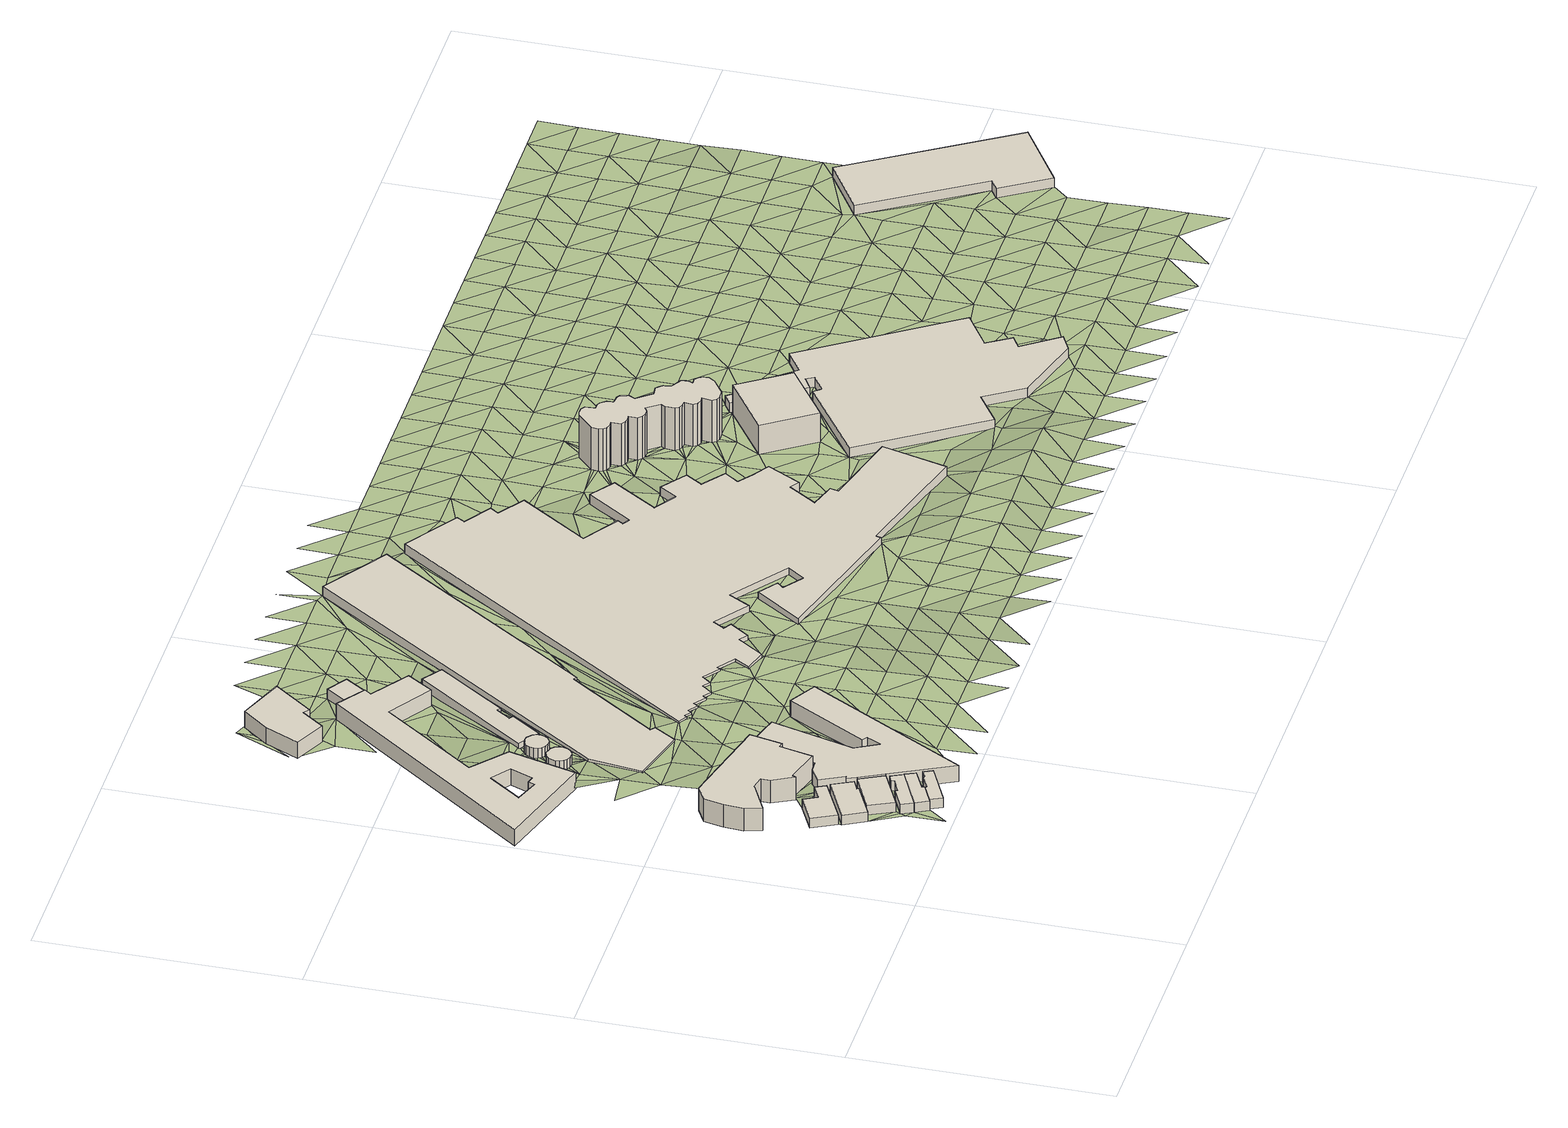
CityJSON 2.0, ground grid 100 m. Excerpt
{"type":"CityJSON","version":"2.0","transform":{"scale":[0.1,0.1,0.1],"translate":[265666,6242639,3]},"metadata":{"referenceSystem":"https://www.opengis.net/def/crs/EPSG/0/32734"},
"CityObjects":{
"building1":{"type":"Building","attributes":{"address":"262 Lower Main Road Salt River Cape Town","building":"retail","building:levels":1,"building_height":4.1,"plus_code":"4FRW3F98+V4M","ground_height":9.55,"roof_height":13.65},"geometry":[{"type":"Solid","lod":"1","boundaries":[[[[0,1,2,3]],[[1,4,5,2]],[[4,6,7,5]],[[6,8,9,7]],[[8,10,11,9]],[[10,0,3,11]],[[3,2,5,7,9,11]],[[10,8,6,4,1,0]]]]}]},
"building2":{"type":"Building","attributes":{"address":"260 Lower Main Road Salt River Cape Town","building":"retail","building:levels":1,"building_height":4.1,"plus_code":"4FRW3F98+V4H","ground_height":9.74,"roof_height":13.84},"geometry":[{"type":"Solid","lod":"1","boundaries":[[[[12,13,14,15]],[[13,16,17,14]],[[16,18,19,17]],[[18,20,21,19]],[[20,22,23,21]],[[22,12,15,23]],[[15,14,17,19,21,23]],[[22,20,18,16,13,12]]]]}]},
"building3":{"type":"Building","attributes":{"address":"258 Lower Main Road Salt River Cape Town","building":"retail","building:levels":1,"building_height":4.1,"plus_code":"4FRW3F98+R5P","ground_height":9.83,"roof_height":13.93},"geometry":[{"type":"Solid","lod":"1","boundaries":[[[[24,25,26,27]],[[25,28,29,26]],[[28,30,31,29]],[[30,24,27,31]],[[27,26,29,31]],[[30,28,25,24]]]]}]},
"building4":{"type":"Building","attributes":{"address":"Lower Main Road Salt River Cape Town","building":"retail","building:levels":1,"building_height":4.1,"plus_code":"4FRW3F98+R54","ground_height":9.94,"roof_height":14.04},"geometry":[{"type":"Solid","lod":"1","boundaries":[[[[32,33,34,35]],[[33,36,37,34]],[[36,38,39,37]],[[38,40,41,39]],[[40,42,43,41]],[[42,44,45,43]],[[44,46,47,45]],[[46,32,35,47]],[[35,34,37,39,41,43,45,47]],[[46,44,42,40,38,36,33,32]]]]}]},
"building5":{"type":"Building","attributes":{"address":"Lower Main Road Salt River Cape Town","building":"retail","building:levels":1,"building_height":4.1,"plus_code":"4FRW3F98+Q5X","ground_height":10.04,"roof_height":14.14},"geometry":[{"type":"Solid","lod":"1","boundaries":[[[[48,49,50,51]],[[49,52,53,50]],[[52,54,55,53]],[[54,56,57,55]],[[56,58,59,57]],[[58,60,61,59]],[[60,48,51,61]],[[51,50,53,55,57,59,61]],[[60,58,56,54,52,49,48]]]]}]},
"building6":{"type":"Building","attributes":{"address":"Lower Main Road Salt River Cape Town","building":"retail","building:levels":1,"building_height":4.1,"plus_code":"4FRW3F98+Q6C","ground_height":10.04,"roof_height":14.14},"geometry":[{"type":"Solid","lod":"1","boundaries":[[[[62,63,64,65]],[[63,66,67,64]],[[66,68,69,67]],[[68,70,71,69]],[[70,72,73,71]],[[72,56,57,73]],[[56,54,55,57]],[[54,62,65,55]],[[65,64,67,69,71,73,57,55]],[[54,56,72,70,68,66,63,62]]]]}]},
"building7":{"type":"Building","attributes":{"address":"Malta House 3 Malta Road 7925 Salt River","building":"commercial","building:levels":3,"building_height":9.7,"plus_code":"4FRW3FC8+252","ground_height":8.5,"roof_height":18.2},"geometry":[{"type":"Solid","lod":"1","boundaries":[[[[74,75,76,77]],[[75,78,79,76]],[[78,80,81,79]],[[80,82,83,81]],[[82,84,85,83]],[[84,86,87,85]],[[86,88,89,87]],[[88,90,91,89]],[[90,92,93,91]],[[92,94,95,93]],[[94,96,97,95]],[[96,98,99,97]],[[98,100,101,99]],[[100,74,77,101]],[[77,76,79,81,83,85,87,89,91,93,95,97,99,101]],[[100,98,96,94,92,90,88,86,84,82,80,78,75,74]]]]}]},
"building8":{"type":"Building","attributes":{"address":"4 Malta Road Salt River Cape Town","building":"industrial","building:levels":2,"building_height":6.9,"plus_code":"4FRW3F98+V6Q","ground_height":7.58,"roof_height":14.48},"geometry":[{"type":"Solid","lod":"1","boundaries":[[[[102,103,104,105]],[[103,106,107,104]],[[106,108,109,107]],[[108,110,111,109]],[[110,112,113,111]],[[112,114,115,113]],[[114,116,117,115]],[[116,118,119,117]],[[118,120,121,119]],[[120,122,123,121]],[[122,124,125,123]],[[124,126,127,125]],[[126,128,129,127]],[[128,130,131,129]],[[130,132,133,131]],[[132,134,135,133]],[[134,102,105,135]],[[105,104,107,109,111,113,115,117,119,121,123,125,127,129,131,133,135]],[[134,132,130,128,126,124,122,120,118,116,114,112,110,108,106,103,102]]]]}]},
"building9":{"type":"Building","attributes":{"building":"storage_tank","building:levels":1,"building_height":4.1,"plus_code":"4FRW3FC8+754","ground_height":7.03,"roof_height":11.13},"geometry":[{"type":"Solid","lod":"1","boundaries":[[[[136,137,138,139]],[[137,140,141,138]],[[140,142,143,141]],[[142,144,145,143]],[[144,146,147,145]],[[146,148,149,147]],[[148,150,151,149]],[[150,152,153,151]],[[152,154,155,153]],[[154,156,157,155]],[[156,158,159,157]],[[158,160,161,159]],[[160,162,163,161]],[[162,164,165,163]],[[164,166,167,165]],[[166,136,139,167]],[[139,138,141,143,145,147,149,151,153,155,157,159,161,163,165,167]],[[166,164,162,160,158,156,154,152,150,148,146,144,142,140,137,136]]]]}]},
"building10":{"type":"Building","attributes":{"address":"6 Spencer Road Salt River Cape Town","building":"commercial","building:levels":2,"building_height":6.9,"plus_code":"4FRW3FC8+C47","ground_height":4.12,"roof_height":11.02},"geometry":[{"type":"Solid","lod":"1","boundaries":[[[[168,169,170,171]],[[169,172,173,170]],[[172,174,175,173]],[[174,176,177,175]],[[176,178,179,177]],[[178,180,181,179]],[[180,182,183,181]],[[182,184,185,183]],[[184,186,187,185]],[[186,168,171,187]],[[188,189,190,191]],[[189,192,193,190]],[[192,194,195,193]],[[194,196,197,195]],[[196,198,199,197]],[[198,188,191,199]],[[171,170,173,175,177,179,181,183,185,187],[191,190,193,195,197,199]],[[186,184,182,180,178,176,174,172,169,168],[198,196,194,192,189,188]]]]}]},
"building11":{"type":"Building","attributes":{"building":"storage_tank","building:levels":1,"building_height":4.1,"plus_code":"4FRW3FC8+76R","ground_height":6.61,"roof_height":10.71},"geometry":[{"type":"Solid","lod":"1","boundaries":[[[[200,201,202,203]],[[201,204,205,202]],[[204,206,207,205]],[[206,208,209,207]],[[208,210,211,209]],[[210,212,213,211]],[[212,214,215,213]],[[214,216,217,215]],[[216,218,219,217]],[[218,220,221,219]],[[220,222,223,221]],[[222,224,225,223]],[[224,226,227,225]],[[226,228,229,227]],[[228,230,231,229]],[[230,232,233,231]],[[232,200,203,233]],[[203,202,205,207,209,211,213,215,217,219,221,223,225,227,229,231,233]],[[232,230,228,226,224,222,220,218,216,214,212,210,208,206,204,201,200]]]]}]},
"building12":{"type":"Building","attributes":{"address":"19 Spencer Road Salt River Cape Town","building":"industrial","building:levels":2,"building_height":6.9,"plus_code":"4FRW3FC8+J5H","ground_height":3.8,"roof_height":10.7},"geometry":[{"type":"Solid","lod":"1","boundaries":[[[[234,235,236,237]],[[235,238,239,236]],[[238,240,241,239]],[[240,242,243,241]],[[242,244,245,243]],[[244,246,247,245]],[[246,234,237,247]],[[237,236,239,241,243,245,247]],[[246,244,242,240,238,235,234]]]]}]},
"building13":{"type":"Building","attributes":{"building":"industrial","building:levels":1,"building_height":4.1,"plus_code":"4FRW3FC8+C83","ground_height":4.12,"roof_height":8.22},"geometry":[{"type":"Solid","lod":"1","boundaries":[[[[248,249,250,251]],[[249,252,253,250]],[[252,254,255,253]],[[254,256,257,255]],[[256,258,259,257]],[[258,260,261,259]],[[260,262,263,261]],[[262,248,251,263]],[[251,250,253,255,257,259,261,263]],[[262,260,258,256,254,252,249,248]]]]}]},
"building14":{"type":"Building","attributes":{"address":"12 Spencer Road Salt River Cape Town","building":"commercial","building:levels":1,"building_height":4.1,"plus_code":"4FRW3FC8+H79","ground_height":3.91,"roof_height":8.01},"geometry":[{"type":"Solid","lod":"1","boundaries":[[[[264,265,266,267]],[[265,268,269,266]],[[268,270,271,269]],[[270,264,267,271]],[[267,266,269,271]],[[270,268,265,264]]]]}]},
"building15":{"type":"Building","attributes":{"building":"industrial","building:levels":1,"building_height":4.1,"plus_code":"4FRW3FC8+CFM","ground_height":3.47,"roof_height":7.57},"geometry":[{"type":"Solid","lod":"1","boundaries":[[[[272,273,274,275]],[[273,276,277,274]],[[276,278,279,277]],[[278,280,281,279]],[[280,282,283,281]],[[282,284,285,283]],[[284,286,287,285]],[[286,288,289,287]],[[288,272,275,289]],[[275,274,277,279,281,283,285,287,289]],[[288,286,284,282,280,278,276,273,272]]]]}]},
"building16":{"type":"Building","attributes":{"building":"industrial","building:levels":1,"building_height":4.1,"plus_code":"4FRW3FC8+6PR","ground_height":3.61,"roof_height":7.71},"geometry":[{"type":"Solid","lod":"1","boundaries":[[[[290,291,292,293]],[[291,294,295,292]],[[294,296,297,295]],[[296,298,299,297]],[[298,300,301,299]],[[300,302,303,301]],[[302,304,305,303]],[[304,306,307,305]],[[306,308,309,307]],[[308,310,311,309]],[[310,312,313,311]],[[312,314,315,313]],[[314,316,317,315]],[[316,318,319,317]],[[318,320,321,319]],[[320,322,323,321]],[[322,324,325,323]],[[324,326,327,325]],[[326,328,329,327]],[[328,330,331,329]],[[330,332,333,331]],[[332,334,335,333]],[[334,336,337,335]],[[336,338,339,337]],[[338,340,341,339]],[[340,342,343,341]],[[342,344,345,343]],[[344,346,347,345]],[[346,348,349,347]],[[348,350,351,349]],[[350,352,353,351]],[[352,354,355,353]],[[354,356,357,355]],[[356,358,359,357]],[[358,360,361,359]],[[360,362,363,361]],[[362,364,365,363]],[[364,366,367,365]],[[366,368,369,367]],[[368,370,371,369]],[[370,372,373,371]],[[372,374,375,373]],[[374,376,377,375]],[[376,378,379,377]],[[378,380,381,379]],[[380,382,383,381]],[[382,384,385,383]],[[384,386,387,385]],[[386,388,389,387]],[[388,390,391,389]],[[390,392,393,391]],[[392,394,395,393]],[[394,396,397,395]],[[396,398,399,397]],[[398,400,401,399]],[[400,402,403,401]],[[402,404,405,403]],[[404,406,407,405]],[[406,408,409,407]],[[408,410,411,409]],[[410,290,293,411]],[[293,292,295,297,299,301,303,305,307,309,311,313,315,317,319,321,323,325,327,329,331,333,335,337,339,341,343,345,347,349,351,353,355,357,359,361,363,365,367,369,371,373,375,377,379,381,383,385,387,389,391,393,395,397,399,401,403,405,407,409,411]],[[410,408,406,404,402,400,398,396,394,392,390,388,386,384,382,380,378,376,374,372,370,368,366,364,362,360,358,356,354,352,350,348,346,344,342,340,338,336,334,332,330,328,326,324,322,320,318,316,314,312,310,308,306,304,302,300,298,296,294,291,290]]]]}]},
"building17":{"type":"Building","attributes":{"building":"silo","building:levels":6,"building_height":18.1,"plus_code":"4FRW3FC9+846","ground_height":3.61,"roof_height":21.71},"geometry":[{"type":"Solid","lod":"1","boundaries":[[[[412,413,414,415]],[[413,416,417,414]],[[416,418,419,417]],[[418,420,421,419]],[[420,422,423,421]],[[422,424,425,423]],[[424,426,427,425]],[[426,428,429,427]],[[428,430,431,429]],[[430,432,433,431]],[[432,434,435,433]],[[434,436,437,435]],[[436,438,439,437]],[[438,440,441,439]],[[440,442,443,441]],[[442,444,445,443]],[[444,446,447,445]],[[446,448,449,447]],[[448,450,451,449]],[[450,452,453,451]],[[452,454,455,453]],[[454,456,457,455]],[[456,458,459,457]],[[458,460,461,459]],[[460,462,463,461]],[[462,464,465,463]],[[464,466,467,465]],[[466,468,469,467]],[[468,470,471,469]],[[470,472,473,471]],[[472,474,475,473]],[[474,476,477,475]],[[476,478,479,477]],[[478,480,481,479]],[[480,482,483,481]],[[482,484,485,483]],[[484,486,487,485]],[[486,488,489,487]],[[488,490,491,489]],[[490,492,493,491]],[[492,494,495,493]],[[494,496,497,495]],[[496,498,499,497]],[[498,500,501,499]],[[500,502,503,501]],[[502,504,505,503]],[[504,506,507,505]],[[506,508,509,507]],[[508,510,511,509]],[[510,512,513,511]],[[512,514,515,513]],[[514,516,517,515]],[[516,518,519,517]],[[518,520,521,519]],[[520,522,523,521]],[[522,412,415,523]],[[415,414,417,419,421,423,425,427,429,431,433,435,437,439,441,443,445,447,449,451,453,455,457,459,461,463,465,467,469,471,473,475,477,479,481,483,485,487,489,491,493,495,497,499,501,503,505,507,509,511,513,515,517,519,521,523]],[[522,520,518,516,514,512,510,508,506,504,502,500,498,496,494,492,490,488,486,484,482,480,478,476,474,472,470,468,466,464,462,460,458,456,454,452,450,448,446,444,442,440,438,436,434,432,430,428,426,424,422,420,418,416,413,412]]]]}]},
"building18":{"type":"Building","attributes":{"building":"industrial","building:levels":4,"building_height":12.5,"plus_code":"4FRW3FC9+558","ground_height":3.62,"roof_height":16.12},"geometry":[{"type":"Solid","lod":"1","boundaries":[[[[524,525,526,527]],[[525,528,529,526]],[[528,530,531,529]],[[530,524,527,531]],[[527,526,529,531]],[[530,528,525,524]]]]}]},
"building19":{"type":"Building","attributes":{"building":"industrial","building:levels":1,"building_height":4.1,"plus_code":"4FRW3FC9+287","ground_height":3.67,"roof_height":7.77},"geometry":[{"type":"Solid","lod":"1","boundaries":[[[[532,533,534,535]],[[533,536,537,534]],[[536,538,539,537]],[[538,540,541,539]],[[540,542,543,541]],[[542,544,545,543]],[[544,546,547,545]],[[546,548,549,547]],[[548,550,551,549]],[[550,552,553,551]],[[552,554,555,553]],[[554,556,557,555]],[[556,558,559,557]],[[558,560,561,559]],[[560,562,563,561]],[[562,564,565,563]],[[564,566,567,565]],[[566,568,569,567]],[[568,570,571,569]],[[570,572,573,571]],[[572,532,535,573]],[[535,534,537,539,541,543,545,547,549,551,553,555,557,559,561,563,565,567,569,571,573]],[[572,570,568,566,564,562,560,558,556,554,552,550,548,546,544,542,540,538,536,533,532]]]]}]},
"building20":{"type":"Building","attributes":{"building":"industrial","building:levels":1,"building_height":4.1,"plus_code":"4FRW3FC9+3WR","ground_height":3.69,"roof_height":7.79},"geometry":[{"type":"Solid","lod":"1","boundaries":[[[[574,575,576,577]],[[575,578,579,576]],[[578,580,581,579]],[[580,582,583,581]],[[582,584,585,583]],[[584,574,577,585]],[[577,576,579,581,583,585]],[[584,582,580,578,575,574]]]]}]},
"terrain1":{"type":"TINRelief","geometry":[{"type":"CompositeSurface","lod":"1","boundaries":[[[586,49,587]],[[588,587,589]],[[590,49,586]],[[588,591,28]],[[591,588,589]],[[28,592,588]],[[49,589,587]],[[22,593,12]],[[594,588,592]],[[591,589,595]],[[592,28,596]],[[597,593,22]],[[598,599,600]],[[595,601,591]],[[600,599,602]],[[592,596,594]],[[603,595,604]],[[605,594,606]],[[607,608,609]],[[609,610,607]],[[595,603,38]],[[611,602,599]],[[611,612,602]],[[599,597,611]],[[38,601,595]],[[611,597,22]],[[596,606,594]],[[22,606,613]],[[607,614,608]],[[22,615,611]],[[22,613,615]],[[613,606,596]],[[38,36,601]],[[612,611,616]],[[607,617,618]],[[36,619,601]],[[614,607,618]],[[619,618,601]],[[614,618,619]],[[620,612,616]],[[621,601,618]],[[621,618,622]],[[621,622,623]],[[74,624,625]],[[626,627,628]],[[629,620,616]],[[624,630,627]],[[631,628,632]],[[620,629,633]],[[628,627,634]],[[628,635,632]],[[633,636,620]],[[74,630,624]],[[627,637,634]],[[637,627,630]],[[635,638,632]],[[639,640,632]],[[639,632,638]],[[640,641,632]],[[642,635,628]],[[642,628,634]],[[638,635,643]],[[644,643,635]],[[641,645,632]],[[640,646,641]],[[644,635,642]],[[647,648,649]],[[646,650,641]],[[651,652,645]],[[641,650,653]],[[649,648,654]],[[652,651,655]],[[644,642,656]],[[657,630,74]],[[642,658,656]],[[659,641,653]],[[637,630,660]],[[661,645,641]],[[637,662,634]],[[658,642,663]],[[661,641,659]],[[664,665,621]],[[642,666,663]],[[667,647,649]],[[154,668,653]],[[653,668,659]],[[664,669,670]],[[645,661,671]],[[630,657,660]],[[668,154,672]],[[671,673,645]],[[674,154,152]],[[675,666,642]],[[672,154,674]],[[212,645,673]],[[152,150,676]],[[645,677,651]],[[148,666,675]],[[657,74,678]],[[152,676,674]],[[675,150,148]],[[651,677,655]],[[678,647,667]],[[679,645,212]],[[637,660,662]],[[150,675,676]],[[652,655,680]],[[676,675,681]],[[677,645,679]],[[675,642,682]],[[210,679,212]],[[683,681,675]],[[679,210,208]],[[664,670,684]],[[208,685,679]],[[655,677,686]],[[124,667,649]],[[683,675,682]],[[665,687,621]],[[688,683,682]],[[689,657,678]],[[685,682,679]],[[665,664,684]],[[682,690,688]],[[667,691,678]],[[690,682,692]],[[685,692,682]],[[693,660,657]],[[686,694,655]],[[642,695,682]],[[660,292,662]],[[696,697,698]],[[689,678,691]],[[699,670,700]],[[657,689,693]],[[691,667,124]],[[655,694,680]],[[662,292,701]],[[702,703,704]],[[660,693,292]],[[705,696,706]],[[707,684,670]],[[701,708,709]],[[686,677,710]],[[697,696,705]],[[701,292,708]],[[691,124,711]],[[682,695,712]],[[702,704,713]],[[689,691,714]],[[693,295,292]],[[670,699,707]],[[715,713,704]],[[710,694,686]],[[684,716,665]],[[679,249,677]],[[689,717,693]],[[295,693,299]],[[299,297,295]],[[718,697,719]],[[714,691,711]],[[702,713,715]],[[697,705,719]],[[717,299,693]],[[684,707,716]],[[694,710,680]],[[720,712,721]],[[717,689,714]],[[712,695,721]],[[711,124,687]],[[301,299,717]],[[720,721,722]],[[677,723,710]],[[665,724,687]],[[725,709,708]],[[724,665,716]],[[726,719,705]],[[717,727,728]],[[714,727,717]],[[680,710,723]],[[707,699,729]],[[249,723,677]],[[699,730,731]],[[687,732,711]],[[726,242,719]],[[733,727,714]],[[714,711,734]],[[707,729,716]],[[735,736,705]],[[699,731,729]],[[726,705,270]],[[733,737,727]],[[687,724,732]],[[721,695,738]],[[705,736,270]],[[739,708,292]],[[734,711,732]],[[733,714,734]],[[736,735,740]],[[735,741,740]],[[242,726,742]],[[270,742,726]],[[724,716,743]],[[725,708,744]],[[745,733,746]],[[729,747,716]],[[180,740,741]],[[733,734,746]],[[732,724,743]],[[642,282,695]],[[743,716,747]],[[249,180,723]],[[242,742,748]],[[749,729,731]],[[270,750,742]],[[751,731,752]],[[753,746,754]],[[746,734,755]],[[708,739,744]],[[734,732,756]],[[740,180,757]],[[738,695,758]],[[725,744,759]],[[754,746,755]],[[748,760,242]],[[750,740,757]],[[761,180,249]],[[732,743,756]],[[731,751,749]],[[755,753,754]],[[762,755,734]],[[763,747,729]],[[761,757,180]],[[738,761,249]],[[742,764,748]],[[742,750,764]],[[765,762,734]],[[765,734,756]],[[729,749,763]],[[755,762,766]],[[767,755,766]],[[768,743,747]],[[759,744,739]],[[757,764,750]],[[760,748,769]],[[751,752,770]],[[738,758,761]],[[292,771,739]],[[743,768,756]],[[772,762,765]],[[764,769,748]],[[768,747,763]],[[757,761,773]],[[749,751,774]],[[775,765,756]],[[761,758,773]],[[757,776,764]],[[756,768,775]],[[751,770,774]],[[763,749,777]],[[765,778,772]],[[758,695,282]],[[757,773,776]],[[779,769,764]],[[780,772,781]],[[765,775,778]],[[749,774,777]],[[739,782,759]],[[768,763,783]],[[772,778,781]],[[784,769,779]],[[785,770,786]],[[764,776,779]],[[775,768,783]],[[783,763,777]],[[758,787,773]],[[788,774,770]],[[789,778,775]],[[781,778,790]],[[773,787,776]],[[783,791,775]],[[770,785,788]],[[789,775,791]],[[792,777,774]],[[793,794,790]],[[771,292,795]],[[776,787,779]],[[771,782,739]],[[796,790,778]],[[774,788,792]],[[778,789,796]],[[797,783,777]],[[796,793,790]],[[798,779,799]],[[783,797,791]],[[799,779,787]],[[797,777,792]],[[788,785,800]],[[758,282,787]],[[801,789,791]],[[759,782,802]],[[803,800,785]],[[796,789,804]],[[792,788,805]],[[791,797,801]],[[800,805,788]],[[782,771,806]],[[787,807,799]],[[797,792,808]],[[796,804,809]],[[805,808,792]],[[810,799,807]],[[797,811,801]],[[804,812,809]],[[282,807,787]],[[805,800,813]],[[808,811,797]],[[814,813,800]],[[789,801,815]],[[816,812,817]],[[818,808,805]],[[819,809,812]],[[806,771,820]],[[818,805,813]],[[802,782,806]],[[821,807,282]],[[816,819,812]],[[811,808,822]],[[808,818,823]],[[815,801,811]],[[808,823,822]],[[795,820,771]],[[818,813,824]],[[825,826,813]],[[827,828,282]],[[802,827,282]],[[823,818,824]],[[824,813,826]],[[811,822,815]],[[820,802,806]],[[829,822,823]],[[829,823,824]],[[827,802,830]],[[828,827,831]],[[830,831,827]],[[795,802,820]],[[832,822,829]],[[832,815,822]],[[833,824,826]],[[830,802,795]],[[834,835,826]],[[836,815,832]],[[824,833,829]],[[835,833,826]],[[830,837,831]],[[795,837,830]],[[832,829,838]],[[832,839,836]],[[829,833,838]],[[840,831,841]],[[837,841,831]],[[838,839,832]],[[795,842,837]],[[833,835,843]],[[844,845,835]],[[846,847,848]],[[849,848,850]],[[842,795,410]],[[838,833,843]],[[847,851,848]],[[843,835,845]],[[839,852,836]],[[850,853,849]],[[841,837,854]],[[848,851,850]],[[408,406,410]],[[402,849,853]],[[839,838,855]],[[837,842,854]],[[856,851,847]],[[843,855,838]],[[857,841,858]],[[402,406,404]],[[854,858,841]],[[851,856,850]],[[859,836,852]],[[842,410,860]],[[855,852,839]],[[410,406,860]],[[861,862,863]],[[864,843,845]],[[865,866,845]],[[867,406,402]],[[868,869,870]],[[842,860,854]],[[863,871,861]],[[870,869,872]],[[850,873,853]],[[843,864,855]],[[864,845,866]],[[860,406,867]],[[871,863,862]],[[850,856,873]],[[874,861,871]],[[858,854,875]],[[876,869,868]],[[402,853,877]],[[869,876,872]],[[878,879,868]],[[875,854,860]],[[852,855,859]],[[867,402,880]],[[873,856,874]],[[853,873,877]],[[855,864,881]],[[876,868,882]],[[855,881,859]],[[883,858,875]],[[877,880,402]],[[879,882,868]],[[884,860,867]],[[382,885,871]],[[378,382,380]],[[874,871,886]],[[378,887,888]],[[864,866,889]],[[890,891,866]],[[871,885,886]],[[876,882,892]],[[874,416,873]],[[860,884,875]],[[879,878,893]],[[884,867,880]],[[864,889,881]],[[881,894,859]],[[873,413,877]],[[889,866,891]],[[888,892,895]],[[378,888,896]],[[382,378,896]],[[874,886,420]],[[895,892,882]],[[883,875,897]],[[416,874,418]],[[873,416,898]],[[420,418,874]],[[879,572,882]],[[413,873,898]],[[382,899,885]],[[895,896,888]],[[880,877,900]],[[894,881,901]],[[875,884,897]],[[859,894,893]],[[436,886,885]],[[889,901,881]],[[413,900,877]],[[572,879,902]],[[879,893,902]],[[896,899,382]],[[882,903,895]],[[886,426,420]],[[898,416,413]],[[426,886,428]],[[897,904,883]],[[436,885,899]],[[422,420,426]],[[572,903,882]],[[428,886,434]],[[884,880,905]],[[896,895,530]],[[906,880,900]],[[901,907,894]],[[424,422,426]],[[907,893,894]],[[886,436,434]],[[908,889,891]],[[909,910,891]],[[895,903,530]],[[902,893,572]],[[413,412,900]],[[884,905,897]],[[434,430,428]],[[906,905,880]],[[430,434,432]],[[889,908,901]],[[908,891,910]],[[436,899,438]],[[911,899,896]],[[900,412,912]],[[913,896,530]],[[899,448,438]],[[524,903,572]],[[904,897,914]],[[448,899,450]],[[524,530,903]],[[893,915,572]],[[438,446,440]],[[450,899,452]],[[916,906,900]],[[896,917,911]],[[446,438,448]],[[452,899,918]],[[914,897,905]],[[901,915,907]],[[900,912,916]],[[896,913,466]],[[911,918,899]],[[896,466,917]],[[915,893,907]],[[444,442,440]],[[440,446,444]],[[901,908,919]],[[524,572,920]],[[514,518,516]],[[921,916,912]],[[918,922,452]],[[915,901,919]],[[514,512,518]],[[916,921,518]],[[923,904,914]],[[924,911,917]],[[512,916,518]],[[925,905,906]],[[910,926,908]],[[917,927,924]],[[928,906,916]],[[913,468,466]],[[508,506,510]],[[929,926,910]],[[468,913,470]],[[905,925,914]],[[530,930,913]],[[925,906,928]],[[931,932,500]],[[933,919,908]],[[512,510,934]],[[510,506,934]],[[932,931,935]],[[936,920,572]],[[926,933,908]],[[916,512,937]],[[506,504,934]],[[934,504,932]],[[923,914,938]],[[470,913,930]],[[939,915,919]],[[934,932,935]],[[937,928,916]],[[914,925,938]],[[940,524,920]],[[934,937,512]],[[933,939,919]],[[941,942,943]],[[470,930,944]],[[945,946,947]],[[946,948,947]],[[939,949,915]],[[938,950,923]],[[951,935,952]],[[952,941,951]],[[925,928,953]],[[954,928,937]],[[560,955,944]],[[943,951,941]],[[524,940,956]],[[933,926,957]],[[955,958,959]],[[935,960,934]],[[961,959,958]],[[943,948,951]],[[560,944,930]],[[948,946,951]],[[962,963,926]],[[961,951,946]],[[560,958,955]],[[925,953,938]],[[953,928,954]],[[964,939,933]],[[936,940,920]],[[958,951,961]],[[926,963,957]],[[951,960,935]],[[939,964,949]],[[560,558,958]],[[937,934,965]],[[930,956,560]],[[933,957,964]],[[950,938,966]],[[954,937,965]],[[966,938,953]],[[934,960,965]],[[560,956,967]],[[958,968,951]],[[968,958,558]],[[956,940,967]],[[936,967,940]],[[936,969,967]],[[558,970,971]],[[972,950,966]],[[971,968,558]],[[973,953,954]],[[951,974,960]],[[967,969,975]],[[965,976,954]],[[957,963,977]],[[957,977,964]],[[974,951,968]],[[978,979,963]],[[980,967,975]],[[953,973,966]],[[973,954,976]],[[960,981,965]],[[963,979,977]],[[974,981,960]],[[972,966,982]],[[971,983,968]],[[971,984,985]],[[976,965,986]],[[966,973,982]],[[987,964,977]],[[974,968,983]],[[965,981,986]],[[983,971,985]],[[976,988,973]],[[982,989,972]],[[981,974,990]],[[988,976,986]],[[985,984,991]],[[979,992,977]],[[990,974,983]],[[993,994,979]],[[973,995,982]],[[995,973,988]],[[979,994,992]],[[992,987,977]],[[986,981,996]],[[997,983,985]],[[981,990,998]],[[985,991,997]],[[989,982,999]],[[986,996,988]],[[999,982,995]],[[981,998,996]],[[1000,987,992]],[[990,983,1001]],[[983,997,1002]],[[1003,1004,1005]],[[1005,1004,1000]],[[995,988,1006]],[[1007,989,999]],[[1001,998,990]],[[991,1008,997]],[[1003,1009,1010]],[[988,996,1006]],[[983,1002,1001]],[[992,994,1011]],[[1012,1013,994]],[[991,1014,1008]],[[1009,1003,1005]],[[999,995,1015]],[[1000,992,1011]],[[991,1016,1014]],[[1006,1015,995]],[[994,1013,1011]],[[1009,1016,1010]],[[998,1017,996]],[[1002,997,1018]],[[1019,1005,1000]],[[998,1001,1020]],[[1018,997,1008]],[[999,1021,1007]],[[996,1017,1006]],[[1009,1005,1019]],[[999,1015,1022]],[[998,1020,1017]],[[1000,1011,1019]],[[1002,1023,1001]],[[1016,1024,1014]],[[999,1022,1021]],[[1023,1002,1018]],[[1015,1006,1025]],[[1008,1014,1026]],[[1027,1016,1009]],[[1024,1028,1014]],[[1029,1020,1001]],[[1025,1006,1017]],[[1019,1027,1009]],[[1018,1008,1026]],[[1030,1011,1013]],[[1001,1023,1029]],[[1014,1028,1026]],[[1031,1032,1013]],[[1015,1033,1022]],[[1024,1016,1034]],[[1030,1019,1011]],[[1033,1015,1025]],[[1013,1032,1030]],[[1027,1034,1016]],[[1017,1020,1035]],[[1020,1029,1036]],[[1021,1022,1037]],[[1023,1018,1038]],[[1026,1039,1018]],[[1017,1035,1025]],[[1040,1028,1024]],[[1027,1019,1041]],[[1037,1022,1033]],[[1020,1036,1035]],[[1034,1042,1024]],[[1023,1038,1029]],[[1018,1039,1038]],[[1019,1030,1041]],[[1028,1040,1026]],[[1040,1024,1042]],[[1025,1043,1033]],[[1044,1021,1037]],[[1029,1045,1036]],[[1027,1046,1034]],[[1047,1030,1032]],[[1025,1035,1043]],[[1041,1048,1027]],[[1049,1039,1026]],[[1029,1038,1045]],[[1032,1050,1047]],[[1026,1040,1049]],[[1027,1048,1046]],[[1037,1033,1051]],[[1042,1034,1052]],[[1030,1053,1041]],[[1043,1054,1033]],[[1055,1035,1036]],[[1045,1056,1036]],[[1030,1047,1053]],[[1051,1044,1037]],[[1038,1039,1057]],[[1051,1033,1054]],[[1049,1058,1039]],[[1034,1046,1052]],[[1035,1055,1043]],[[1040,1042,1059]],[[1060,1048,1041]],[[1036,1056,1055]],[[1038,1057,1045]],[[1039,1058,1057]],[[1041,1053,1060]],[[1059,1049,1040]],[[1047,1050,1061]],[[1059,1042,1052]],[[1054,1043,1062]],[[1046,1048,1063]],[[1044,1051,1064]],[[1056,1045,1065]],[[1053,1047,1061]],[[1055,1062,1043]],[[1048,1060,1063]],[[1066,1058,1049]],[[1057,1065,1045]],[[1054,1067,1051]],[[1046,1068,1052]],[[1066,1049,1059]],[[1069,1060,1053]],[[1062,1067,1054]],[[1046,1063,1068]],[[1056,1070,1055]],[[1065,1071,1056]],[[1069,1053,1061]],[[1064,1051,1072]],[[1057,1058,1073]],[[1058,1066,1074]],[[1075,1059,1052]],[[1067,1072,1051]],[[1056,1071,1070]],[[1068,1076,1052]],[[1062,1055,1077]],[[1063,1060,1078]],[[1058,1074,1073]],[[1060,1069,1079]],[[1065,1057,1080]],[[1081,1061,1082]],[[1075,1052,1076]],[[1067,1062,1077]],[[1066,1059,1083]],[[1063,1078,1068]],[[1072,1084,1064]],[[1055,1070,1077]],[[1078,1060,1079]],[[1071,1065,1080]],[[1061,1081,1069]],[[1057,1073,1080]],[[1083,1074,1066]],[[1083,1059,1075]],[[1076,1068,1085]],[[1086,1072,1067]],[[1087,1070,1071]],[[1069,1088,1079]],[[1077,1089,1067]],[[1078,1085,1068]],[[1073,1074,1090]],[[1071,1080,1087]],[[1069,1081,1088]],[[1072,1086,1084]],[[1067,1089,1086]],[[1074,1083,1090]],[[1077,1070,1091]],[[1075,1076,1092]],[[1085,1093,1076]],[[1078,1079,1094]],[[1091,1070,1087]],[[1088,1095,1079]],[[1096,1080,1073]],[[1075,1092,1083]],[[1090,1097,1073]],[[1092,1076,1093]],[[1098,1089,1077]],[[1085,1078,1094]],[[1084,1086,1099]],[[1094,1079,1095]],[[1100,1088,1081]],[[1091,1098,1077]],[[1073,1097,1096]],[[1087,1080,1101]],[[1102,1100,1081]],[[1083,575,1090]],[[1103,1083,1092]],[[1086,1089,1104]],[[1101,1091,1087]],[[1093,1085,1105]],[[1095,1088,1106]],[[1098,1107,1089]],[[1101,1080,1096]],[[1094,1108,1085]],[[1097,1090,1109]],[[1083,1103,575]],[[1100,1106,1088]],[[1086,1104,1099]],[[1089,1107,1104]],[[1085,1108,1105]],[[1110,1092,1093]],[[1111,1094,1095]],[[1109,1090,575]],[[1098,1091,1112]],[[1097,1113,1096]],[[1091,1101,1114]],[[1106,1111,1095]],[[1092,1110,1103]],[[1113,1097,1109]],[[1105,1110,1093]],[[1107,1098,1112]],[[1094,1115,1108]],[[1116,1099,1104]],[[1091,1114,1112]],[[1103,1110,575]],[[1096,1117,1101]],[[1111,1115,1094]],[[1108,580,1105]],[[1117,1096,1113]],[[1104,1107,1118]],[[1114,1101,1119]],[[1112,1120,1107]],[[1110,578,575]],[[1115,1121,1108]],[[1108,1121,580]],[[1119,1101,1117]],[[1110,1105,578]],[[1116,1104,1118]],[[1122,1113,1109]],[[580,578,1105]],[[575,574,1109]],[[1107,1120,1118]],[[1114,1123,1112]],[[1113,1122,1117]],[[1123,1114,1119]],[[1120,1112,1124]],[[1118,1125,1116]],[[1109,574,1122]],[[1119,1117,1126]],[[1124,1112,1123]],[[1117,1122,1126]],[[1120,1127,1118]],[[1123,1119,1128]],[[1120,1124,1127]],[[1126,1128,1119]],[[1125,1118,1129]],[[1130,1124,1123]],[[1129,1118,1127]],[[1122,1131,1126]],[[1122,574,1131]],[[1130,1123,1128]],[[1132,1125,1129]],[[1131,574,1133]],[[1127,1124,1134]],[[1128,1126,1135]],[[1124,1130,1136]],[[1131,1135,1126]],[[1129,1127,1134]],[[1124,1136,1134]],[[1130,1128,1137]],[[1135,1138,1128]],[[1132,1129,1139]],[[1136,1130,1137]],[[1134,1140,1129]],[[1137,1128,1138]],[[1129,1140,1139]],[[1136,1141,1134]],[[1137,1141,1136]],[[1140,1134,1142]],[[1141,1142,1134]],[[1140,1143,1139]],[[1140,1142,1143]],[[1143,1144,1139]]]}]}
},
"vertices":[
[415,524,65],[303,467,65],[303,467,106],[415,524,106],[350,375,65],[350,375,106],[521,461,65],[521,461,106],[500,502,65],[500,502,106],[442,472,65],[442,472,106],
[347,361,67],[390,276,67],[390,276,108],[347,361,108],[529,345,67],[529,345,108],[526,352,67],[526,352,108],[568,372,67],[568,372,108],[529,451,67],[529,451,108],
[631,272,68],[585,365,68],[585,365,109],[631,272,109],[428,289,68],[428,289,109],[474,195,68],[474,195,109],
[485,130,69],[654,209,69],[654,209,110],[485,130,110],[631,257,69],[631,257,110],[600,243,69],[600,243,110],[604,232,69],[604,232,110],[549,206,69],[549,206,110],[545,214,69],[545,214,110],[464,175,69],[464,175,110],
[654,209,70],[485,130,70],[485,130,111],[654,209,111],[509,79,70],[509,79,111],[518,83,70],[518,83,111],[593,119,70],[593,119,111],[589,129,70],[589,129,111],[672,170,70],[672,170,111],
[541,37,70],[701,114,70],[701,114,111],[541,37,111],[685,149,70],[685,149,111],[657,135,70],[657,135,111],[654,140,70],[654,140,111],[596,112,70],[596,112,111],
[702,791,55],[327,882,55],[327,882,152],[702,791,152],[263,848,55],[263,848,152],[245,772,55],[245,772,152],[238,693,55],[238,693,152],[259,630,55],[259,630,152],[386,693,55],[386,693,152],[436,682,55],[436,682,152],[437,648,55],[437,648,152],[479,564,55],[479,564,152],[486,577,55],[486,577,152],[625,540,55],[625,540,152],[656,669,55],[656,669,152],[675,665,55],[675,665,152],
[702,791,46],[675,665,46],[675,665,115],[702,791,115],[637,535,46],[637,535,115],[592,533,46],[592,533,115],[533,497,46],[533,497,115],[580,405,46],[580,405,115],[568,401,46],[568,401,115],[585,365,46],[585,365,115],[631,272,46],[631,272,115],[750,34,46],[750,34,115],[1110,658,46],[1110,658,115],[1002,719,46],[1002,719,115],[822,408,46],[822,408,115],[843,394,46],[843,394,115],[812,338,46],[812,338,115],[765,427,46],[765,427,115],[853,749,46],[853,749,115],
[488,1408,40],[503,1401,40],[503,1401,81],[488,1408,81],[519,1400,40],[519,1400,81],[534,1405,40],[534,1405,81],[547,1414,40],[547,1414,81],[556,1427,40],[556,1427,81],[560,1443,40],[560,1443,81],[559,1459,40],[559,1459,81],[552,1473,40],[552,1473,81],[541,1484,40],[541,1484,81],[512,1493,40],[512,1493,81],[486,1483,40],[486,1483,81],[476,1473,40],[476,1473,81],[467,1447,40],[467,1447,81],[469,1433,40],[469,1433,81],[476,1419,40],[476,1419,81],
[6,1478,11],[414,1358,11],[414,1358,80],[6,1478,80],[485,1622,11],[485,1622,80],[351,1736,11],[351,1736,80],[624,2102,11],[624,2102,80],[798,1990,11],[798,1990,80],[866,2091,11],[866,2091,80],[720,2192,11],[720,2192,80],[739,2219,11],[739,2219,80],[628,2296,11],[628,2296,80],[304,1644,11],[378,1588,11],[378,1588,80],[304,1644,80],[344,1500,11],[344,1500,80],[313,1508,11],[313,1508,80],[306,1482,11],[306,1482,80],[209,1516,11],[209,1516,80],
[618,1527,36],[622,1542,36],[622,1542,77],[618,1527,77],[620,1558,36],[620,1558,77],[614,1570,36],[614,1570,77],[594,1586,36],[594,1586,77],[580,1589,36],[580,1589,77],[555,1584,36],[555,1584,77],[543,1574,36],[543,1574,77],[535,1561,36],[535,1561,77],[532,1545,36],[532,1545,77],[534,1530,36],[534,1530,77],[542,1517,36],[542,1517,77],[553,1506,36],[553,1506,77],[568,1501,36],[568,1501,77],[583,1500,36],[583,1500,77],[598,1505,36],[598,1505,77],[610,1514,36],[610,1514,77],
[359,2369,8],[482,2311,8],[482,2311,77],[359,2369,77],[548,2398,8],[548,2398,77],[570,2379,8],[570,2379,77],[687,2530,8],[687,2530,77],[503,2602,8],[503,2602,77],[421,2503,8],[421,2503,77],
[974,1996,11],[897,2050,11],[897,2050,52],[974,1996,52],[586,1612,11],[586,1612,52],[664,1557,11],[664,1557,52],[748,1675,11],[748,1675,52],[733,1685,11],[733,1685,52],[771,1740,11],[771,1740,52],[785,1730,11],[785,1730,52],
[687,2270,9],[768,2217,9],[768,2217,50],[687,2270,50],[832,2311,9],[832,2311,50],[752,2362,9],[752,2362,50],
[813,1168,5],[796,1183,5],[796,1183,46],[813,1168,46],[1040,1528,5],[1040,1528,46],[1053,1519,5],[1053,1519,46],[1646,2373,5],[1646,2373,46],[1389,2543,5],[1389,2543,46],[559,1349,5],[559,1349,46],[531,1141,5],[531,1141,46],[756,1081,5],[756,1081,46],
[1725,2327,6],[870,1097,6],[870,1097,47],[1725,2327,47],[905,1076,6],[905,1076,47],[913,1086,6],[913,1086,47],[936,1067,6],[936,1067,47],[948,1081,6],[948,1081,47],[984,1056,6],[984,1056,47],[996,1073,6],[996,1073,47],[1040,1039,6],[1040,1039,47],[1049,1053,6],[1049,1053,47],[1080,1030,6],[1080,1030,47],[1112,1071,6],[1112,1071,47],[1139,1049,6],[1139,1049,47],[1167,1085,6],[1167,1085,47],[1233,1037,6],[1233,1037,47],[1239,1049,6],[1239,1049,47],[1308,1002,6],[1308,1002,47],[1271,942,6],[1271,942,47],[1360,916,6],[1360,916,47],[1432,1019,6],[1432,1019,47],[1464,995,6],[1464,995,47],[1519,1071,6],[1519,1071,47],[1488,1090,6],[1488,1090,47],[1516,1134,6],[1516,1134,47],[1649,1038,6],[1649,1038,47],[1698,1122,6],[1698,1122,47],[1918,962,6],[1918,962,47],[1868,895,6],[1868,895,47],[1792,951,6],[1792,951,47],[1816,976,6],[1816,976,47],[1742,1029,6],[1742,1029,47],[1611,848,6],[1611,848,47],[2188,691,6],[2188,691,47],[2193,710,6],[2193,710,47],[2686,578,6],[2686,578,47],[2754,832,6],[2754,832,47],[2439,912,6],[2439,912,47],[2448,945,6],[2448,945,47],[2345,976,6],[2345,976,47],[2419,1085,6],[2419,1085,47],[2456,1061,6],[2456,1061,47],[2529,1193,6],[2529,1193,47],[2464,1233,6],[2464,1233,47],[2407,1276,6],[2407,1276,47],[2447,1331,6],[2447,1331,47],[2358,1397,6],[2358,1397,47],[2402,1463,6],[2402,1463,47],[2304,1535,6],[2304,1535,47],[2258,1465,6],[2258,1465,47],[2171,1522,6],[2171,1522,47],[2290,1699,6],[2290,1699,47],[2196,1767,6],[2196,1767,47],[2071,1589,6],[2071,1589,47],[2045,1605,6],[2045,1605,47],[2058,1627,6],[2058,1627,47],[1918,1719,6],[1918,1719,47],[2101,1984,6],[2101,1984,47],[1999,2054,6],[1999,2054,47],[2022,2087,6],[2022,2087,47],[1916,2156,6],[1916,2156,47],[1935,2188,6],[1935,2188,47],
[2473,1877,6],[2409,1815,6],[2409,1815,187],[2473,1877,187],[2407,1790,6],[2407,1790,187],[2411,1774,6],[2411,1774,187],[2421,1761,6],[2421,1761,187],[2441,1754,6],[2441,1754,187],[2458,1757,6],[2458,1757,187],[2459,1719,6],[2459,1719,187],[2474,1707,6],[2474,1707,187],[2493,1703,6],[2493,1703,187],[2511,1705,6],[2511,1705,187],[2510,1670,6],[2510,1670,187],[2522,1657,6],[2522,1657,187],[2537,1649,6],[2537,1649,187],[2559,1650,6],[2559,1650,187],[2577,1660,6],[2577,1660,187],[2614,1611,6],[2614,1611,187],[2604,1596,6],[2604,1596,187],[2603,1559,6],[2603,1559,187],[2611,1544,6],[2611,1544,187],[2627,1536,6],[2627,1536,187],[2646,1535,6],[2646,1535,187],[2643,1502,6],[2643,1502,187],[2654,1486,6],[2654,1486,187],[2672,1478,6],[2672,1478,187],[2689,1481,6],[2689,1481,187],[2685,1443,6],[2685,1443,187],[2695,1428,6],[2695,1428,187],[2711,1420,6],[2711,1420,187],[2744,1422,6],[2744,1422,187],[2808,1465,6],[2808,1465,187],[2824,1489,6],[2824,1489,187],[2823,1508,6],[2823,1508,187],[2816,1524,6],[2816,1524,187],[2800,1538,6],[2800,1538,187],[2777,1536,6],[2777,1536,187],[2783,1550,6],[2783,1550,187],[2784,1563,6],[2784,1563,187],[2780,1581,6],[2780,1581,187],[2739,1605,6],[2739,1605,187],[2733,1635,6],[2733,1635,187],[2723,1647,6],[2723,1647,187],[2712,1658,6],[2712,1658,187],[2675,1654,6],[2675,1654,187],[2629,1712,6],[2629,1712,187],[2641,1735,6],[2641,1735,187],[2632,1768,6],[2632,1768,187],[2622,1776,6],[2622,1776,187],[2589,1779,6],[2589,1779,187],[2587,1804,6],[2587,1804,187],[2570,1827,6],[2570,1827,187],[2554,1833,6],[2554,1833,187],[2535,1832,6],[2535,1832,187],[2532,1871,6],[2532,1871,187],[2516,1882,6],[2516,1882,187],[2495,1883,6],[2495,1883,187],
[2785,1069,6],[3011,1224,6],[3011,1224,131],[2785,1069,131],[2880,1416,6],[2880,1416,131],[2653,1261,6],[2653,1261,131],
[3017,486,7],[3145,571,7],[3145,571,48],[3017,486,48],[3242,422,7],[3242,422,48],[3522,345,7],[3522,345,48],[3592,382,7],[3592,382,48],[3491,522,7],[3491,522,48],[3541,552,7],[3541,552,48],[3483,644,7],[3483,644,48],[3627,737,7],[3627,737,48],[3245,1301,7],[3245,1301,48],[3152,1241,7],[3152,1241,48],[3007,1416,7],[3007,1416,48],[2973,1392,7],[2973,1392,48],[2926,1455,7],[2926,1455,48],[2885,1428,7],[2885,1428,48],[3051,1176,7],[3051,1176,48],[3101,1206,7],[3101,1206,48],[3119,1175,7],[3119,1175,48],[3052,1133,7],[3052,1133,48],[3031,1160,7],[3031,1160,48],[2712,944,7],[2712,944,48],
[4434,1448,7],[4216,1312,7],[4216,1312,48],[4434,1448,48],[4492,877,7],[4492,877,48],[4448,850,7],[4448,850,48],[4564,666,7],[4564,666,48],[4825,830,7],[4825,830,48],
[455,5,72],[455,155,70],[390,276,68],[464,175,70],[509,79,72],[474,195,70],[455,305,68],[350,375,67],[529,345,68],[545,214,72],[585,365,69],[521,461,67],[442,472,67],[500,502,67],[415,524,67],[631,272,69],[479,564,63],[604,232,72],[549,206,72],[526,352,68],[568,372,69],[654,140,72],[589,129,72],[593,119,72],[596,112,72],[533,497,65],[486,577,63],[568,401,65],[672,170,72],[580,405,65],[592,533,60],[657,135,72],[685,149,71],[654,209,72],[625,540,60],[750,34,72],[701,114,71],[724,67,72],[455,905,59],[327,882,60],[317,1190,53],[455,1055,51],[455,1205,50],[637,535,60],[605,905,57],[361,1349,51],[414,1358,46],[675,665,60],[531,1141,47],[455,1355,46],[656,669,60],[605,1055,50],[476,1419,46],[469,1433,42],[467,1447,42],[455,1505,42],[559,1349,41],[488,1408,46],[503,1401,46],[485,1622,37],[476,1473,42],[765,427,61],[812,338,67],[822,408,61],[486,1483,42],[455,1655,37],[351,1736,27],[512,1493,42],[843,394,60],[455,1805,29],[519,1400,46],[755,905,55],[534,1405,41],[534,1530,40],[755,1055,48],[532,1545,40],[756,1081,48],[547,1414,41],[905,155,65],[1056,455,53],[556,1427,41],[905,605,57],[542,1517,40],[905,5,69],[1056,155,60],[535,1561,40],[553,1506,40],[543,1574,40],[568,1501,40],[605,1505,40],[583,1500,40],[605,1655,36],[853,749,53],[586,1612,36],[624,2102,15],[598,1505,40],[664,1557,40],[610,1514,40],[1056,305,58],[614,1570,40],[605,1805,27],[1110,658,49],[618,1527,40],[905,905,53],[622,1542,40],[905,755,53],[620,1558,40],[905,1055,47],[605,1955,18],[755,1655,32],[455,2255,15],[482,2311,15],[359,2369,13],[1206,155,60],[1056,5,63],[813,1168,44],[456,2620,12],[351,2399,13],[421,2503,12],[628,2296,15],[455,2105,15],[1206,305,58],[905,1205,42],[796,1183,44],[755,1955,17],[1056,755,46],[748,1675,32],[455,2555,12],[1056,905,46],[503,2602,12],[1206,455,53],[984,1056,45],[548,2398,10],[570,2379,10],[733,1685,32],[785,1730,32],[771,1740,22],[798,1990,17],[1206,605,49],[1040,1528,27],[605,2405,10],[1040,1039,45],[996,1073,45],[1356,305,56],[1356,5,58],[1356,155,58],[1206,755,46],[1080,1030,45],[1206,905,46],[739,2219,14],[687,2270,14],[1049,1053,45],[974,1996,17],[1206,1655,22],[768,2217,14],[720,2192,14],[755,2405,9],[1356,605,44],[1056,1505,27],[1112,1071,45],[1139,1049,45],[1356,455,50],[755,2555,8],[1506,305,51],[832,2311,11],[1506,155,53],[1506,5,54],[1167,1085,45],[1206,1055,45],[1233,1037,45],[1356,755,41],[905,2255,11],[1056,2105,11],[1053,1519,27],[755,2705,7],[905,2105,11],[1271,942,46],[1506,455,46],[905,2405,8],[1356,905,41],[1308,1002,41],[1239,1049,45],[1506,605,38],[905,2555,7],[1656,155,46],[1356,1805,17],[1360,916,41],[1056,2255,11],[1656,305,45],[1506,755,34],[1056,2405,8],[1656,455,38],[1506,905,34],[1056,2555,7],[1432,1019,34],[1464,995,34],[1356,1955,13],[1656,605,32],[905,2705,7],[1807,155,40],[1656,5,50],[1206,2405,7],[1807,305,37],[1611,848,30],[1519,1071,34],[1656,755,30],[1807,455,31],[1516,1134,30],[1488,1090,34],[1725,2327,10],[1649,1038,27],[1807,605,29],[1056,2705,7],[1206,2555,6],[1957,155,33],[1807,755,27],[1646,2373,6],[1957,5,39],[1742,1029,25],[1957,305,31],[1506,2105,12],[1356,2555,5],[1957,455,29],[1698,1122,27],[1206,2705,6],[1957,605,27],[1816,976,27],[2107,155,29],[2107,5,34],[2188,691,24],[1868,895,27],[1792,951,27],[2107,305,27],[1918,962,25],[1656,2255,10],[1356,2705,6],[2107,605,26],[2107,455,28],[2257,305,27],[2257,5,29],[2257,155,28],[1506,2555,5],[1506,2705,7],[2257,455,30],[1656,2405,6],[1656,2555,6],[2257,605,25],[2407,305,32],[2407,5,26],[2407,155,25],[2193,710,24],[1807,2405,6],[2407,455,35],[2407,605,17],[1656,2705,8],[1807,2555,6],[1957,2255,6],[2557,305,32],[2557,5,26],[2557,155,25],[2045,1605,16],[2071,1589,16],[2058,1627,16],[1918,1719,20],[2107,1805,15],[2107,1655,16],[2557,605,17],[2107,1955,6],[1957,2405,6],[2557,455,35],[2196,1767,8],[1807,2705,8],[1957,2555,7],[2686,578,8],[2107,2255,6],[2171,1522,16],[2258,1465,17],[2257,1505,17],[2707,305,41],[2707,5,23],[2707,155,24],[2107,2105,6],[2448,945,13],[2407,1055,12],[2345,976,13],[2304,1535,17],[2419,1085,12],[2257,1805,8],[2290,1699,10],[2107,2405,7],[2456,1061,12],[2257,1955,7],[2439,912,13],[2557,905,13],[2257,2105,9],[2707,455,35],[2557,1055,12],[2107,2555,7],[2257,2255,9],[2407,1505,6],[2407,1655,6],[2407,1276,9],[2464,1233,9],[2858,305,53],[2858,5,20],[2858,155,25],[2529,1193,9],[2754,832,7],[2707,605,8],[2557,1205,9],[2557,1355,6],[2257,2405,8],[2407,1805,6],[2557,1505,6],[2407,1955,7],[2858,455,27],[2707,905,7],[2707,1055,6],[2257,2555,8],[2407,2255,9],[2407,2105,9],[2858,605,3],[3008,305,49],[3008,5,20],[3008,155,24],[2654,1486,7],[2495,1883,9],[2707,1355,6],[2407,2405,8],[3017,486,21],[2557,1955,9],[2685,1443,7],[2643,1502,7],[3008,455,21],[2858,1055,6],[2516,1882,9],[2646,1535,7],[2407,2555,8],[2672,1478,7],[2557,2255,9],[3158,155,17],[2689,1481,7],[2557,2105,9],[3158,5,19],[2880,1416,7],[2675,1654,7],[2641,1735,7],[3158,305,19],[2707,1805,7],[2712,1658,7],[3031,1160,8],[2707,1955,9],[2557,2405,8],[3158,455,11],[3008,1205,8],[2733,1635,7],[2739,1605,7],[2780,1581,7],[2808,1465,7],[2777,1536,7],[2800,1538,7],[2783,1550,7],[2784,1563,7],[3145,571,10],[2557,2555,8],[2858,1655,8],[2723,1647,7],[2707,2255,8],[2707,2105,8],[2824,1489,7],[3011,1224,8],[3308,305,13],[2858,1505,7],[2823,1508,7],[2858,1805,9],[2816,1524,7],[3308,5,18],[3308,155,15],[3242,422,10],[2858,1955,8],[2707,2405,8],[3051,1176,8],[3008,1505,7],[3052,1133,8],[2973,1392,8],[3007,1416,8],[2707,2555,9],[2858,2255,8],[3008,1655,9],[3119,1175,11],[2858,2105,8],[3458,305,14],[3458,5,16],[3458,155,15],[3101,1206,11],[3008,1805,9],[2858,2405,8],[3158,1505,8],[3152,1241,11],[3158,1355,7],[3008,1955,8],[3522,345,14],[3008,2105,8],[2858,2555,10],[3158,1655,9],[3245,1301,9],[3609,305,15],[3609,5,15],[3609,155,15],[3008,2255,8],[3158,1955,9],[3308,1355,9],[3158,1805,9],[3008,2405,9],[3592,382,15],[3308,1655,9],[3308,1505,9],[3541,552,14],[3491,522,13],[3609,455,15],[3158,2105,9],[3008,2555,10],[3458,1205,10],[3609,605,14],[3483,644,12],[3759,305,17],[3759,5,20],[3759,155,19],[3458,1055,13],[3158,2255,9],[3627,737,14],[3308,1955,11],[3458,1355,10],[3759,455,16],[3308,1805,9],[3158,2555,11],[3158,2405,10],[3458,1505,9],[3609,905,14],[3308,2105,9],[3609,1205,10],[3759,605,14],[3609,1055,11],[3458,1655,9],[3909,305,19],[3909,5,19],[3909,155,20],[3308,2255,9],[3759,755,14],[3458,1955,10],[3458,1805,10],[3308,2405,10],[3609,1505,10],[3609,1355,10],[3759,1055,11],[3909,455,17],[3759,905,14],[3458,2105,8],[3308,2555,12],[3609,1655,10],[3909,755,14],[4059,155,20],[3909,605,16],[3759,1205,9],[4059,5,23],[3458,2405,9],[3909,905,14],[4059,305,19],[3458,2255,8],[3609,1955,6],[3609,1805,11],[3759,1505,9],[3759,1355,9],[3909,1055,14],[4059,455,18],[4209,155,20],[3609,2105,7],[4059,605,16],[3458,2555,11],[3759,1655,7],[3909,1205,11],[3609,2255,7],[4059,755,15],[4209,305,18],[3759,1955,6],[3759,1805,7],[3609,2405,8],[3909,1505,9],[3909,1355,9],[4059,1055,12],[4059,905,12],[3759,2105,7],[4209,605,13],[4209,455,16],[3909,1655,8],[4360,155,19],[4209,5,21],[4059,1205,7],[3609,2555,9],[4209,755,11],[3759,2405,8],[3909,1805,7],[4360,305,18],[3759,2255,7],[4059,1355,8],[3909,1955,6],[4209,1055,9],[4209,905,9],[4360,605,11],[4360,455,12],[4059,1655,7],[4059,1505,7],[3909,2105,7],[3759,2555,9],[4510,155,20],[4059,1805,6],[4510,5,21],[4209,1205,7],[3909,2405,8],[4360,905,8],[4510,305,18],[3909,2255,8],[4360,755,9],[4209,1355,7],[4360,1055,8],[4510,455,12],[4059,2105,8],[4209,1505,6],[4059,1955,7],[4510,605,10],[3909,2555,8],[4209,1655,7],[4059,2405,9],[4209,1805,7],[4059,2255,9],[4564,666,10],[4360,1505,7],[4209,1955,12],[4209,2105,13],[4059,2555,8],[4360,1655,8],[4209,2255,9],[4360,1805,9],[4209,2405,9],[4360,1955,15],[4510,1505,9],[4209,2555,9],[4510,1355,12],[4360,2255,8],[4510,1655,11],[4360,2105,10],[4510,1955,8],[4510,1805,14],[4360,2555,10],[4360,2405,8],[4510,2105,8],[4510,2255,9],[4510,2405,9],[4510,2555,11]
]}
